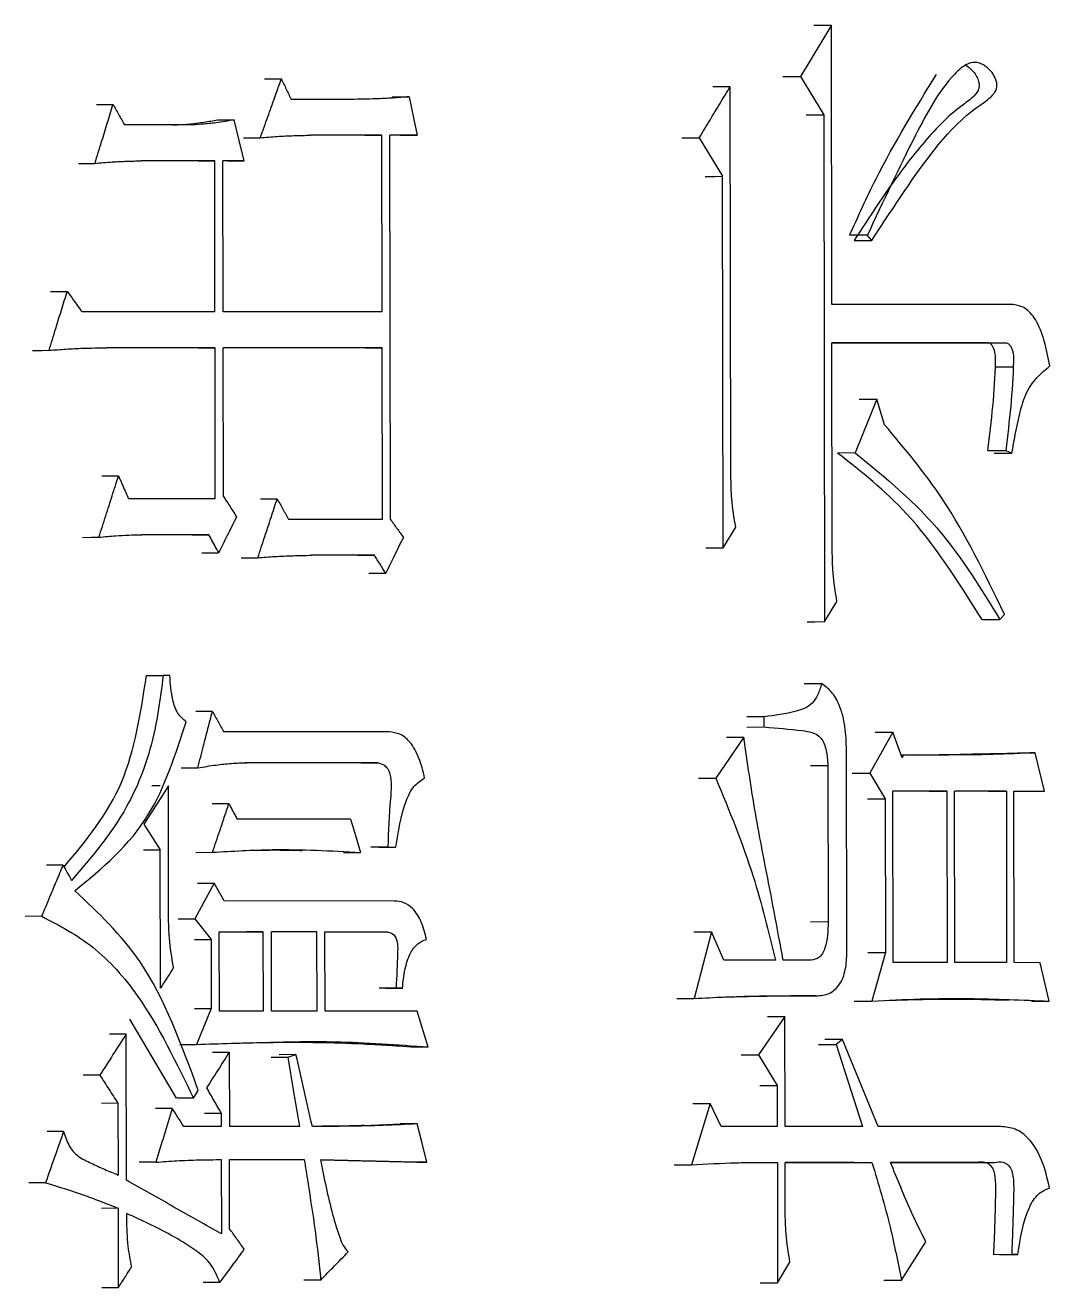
# Model space of a CAD drawing. Header units: millimetres. Extents: x 2104 to 4053, y 855 to 2233.
# Drawn here: x 2998.85 to 3003.17, y 1051.91 to 1057.24 of the extents above; entities that cross this region are included whole.
import ezdxf

# ---------------------------------------------------------------- set-up
doc = ezdxf.new("R2010")
doc.units = ezdxf.units.MM

msp = doc.modelspace()

# ---------------------------------------------------------------- linework, layer by layer
at = {"color": 7, "linetype": 'Continuous', "lineweight": 25}
for p, q in [((3002.2523, 1057.2432), (3002.1216, 1057.0269)), ((3002.2542, 1056.0641), (3002.2523, 1057.2432)), ((3002.1216, 1057.0269), (3002.2202, 1056.8646)), ((3001.8282, 1055.3395), (3001.8254, 1056.9837)), ((3000.224, 1056.93), (2999.9711, 1056.93)), ((3002.2202, 1056.8646), (3002.2238, 1054.7227)), ((2999.5378, 1056.8219), (2999.2677, 1056.822)), ((3000.3537, 1056.7785), (3000.0535, 1056.7786)), ((3000.2822, 1056.7783), (3000.3537, 1056.7785)), ((3000.355, 1056.0321), (3000.3537, 1056.7785)), ((3000.5031, 1056.7785), (3000.3877, 1056.7785)), ((3000.3905, 1055.1559), (3000.3877, 1056.7785)), ((3000.4314, 1056.7782), (3000.5031, 1056.7785)), ((3001.6202, 1056.7671), (3001.6935, 1056.7674)), ((3001.6935, 1056.7674), (3001.793, 1056.6051)), ((2999.6485, 1056.6705), (2999.3373, 1056.6705)), ((2999.5778, 1056.6702), (2999.6485, 1056.6705)), ((2999.6495, 1056.0323), (2999.6485, 1056.6705)), ((2999.7724, 1056.6705), (2999.6829, 1056.6705)), ((2999.684, 1056.0323), (2999.6829, 1056.6705)), ((2999.7016, 1056.6702), (2999.7724, 1056.6705)), ((3001.7957, 1055.0366), (3001.793, 1056.6051)), ((3002.404, 1056.3561), (3002.3294, 1056.3559)), ((3002.3489, 1056.3343), (3002.4235, 1056.3345)), ((3003.0199, 1056.0638), (3002.2542, 1056.0641)), ((2999.6495, 1056.0323), (2999.0882, 1056.0323)), ((3000.355, 1056.0321), (2999.684, 1056.0323)), ((3002.2545, 1055.9018), (3002.9815, 1055.9015)), ((3002.256, 1055.0256), (3002.2545, 1055.9018)), ((3002.9062, 1055.9013), (3002.2545, 1055.9015)), ((3002.907, 1055.9013), (3002.9823, 1055.9015)), ((2999.6498, 1055.8808), (2999.1928, 1055.8809)), ((2999.5792, 1055.8806), (2999.6498, 1055.8808)), ((2999.6509, 1055.2426), (2999.6498, 1055.8808)), ((3000.3552, 1055.8807), (2999.6843, 1055.8808)), ((2999.6853, 1055.2534), (2999.6843, 1055.8808)), ((3000.2837, 1055.8804), (3000.3552, 1055.8807)), ((3000.3564, 1055.1559), (3000.3552, 1055.8807)), ((3003.0189, 1055.7986), (3002.944, 1055.7983)), ((3002.4443, 1055.6638), (3002.3534, 1055.4366)), ((3002.477, 1055.5556), (3002.4443, 1055.6638)), ((3002.3533, 1055.4366), (3002.2791, 1055.4363)), ((3002.9888, 1055.4472), (3003.0145, 1055.4364)), ((2999.6509, 1055.2426), (2999.2842, 1055.2426)), ((3000.3564, 1055.1559), (2999.9604, 1055.156)), ((2999.6235, 1055.0912), (2999.34, 1055.0912)), ((2999.5529, 1055.0909), (2999.6235, 1055.0912)), ((3001.7957, 1055.0366), (3001.8484, 1055.1231)), ((3001.7222, 1055.0363), (3001.7957, 1055.0366)), ((3000.3227, 1055.0045), (3000.0565, 1055.0046)), ((3000.2512, 1055.0043), (3000.3227, 1055.0045)), ((3002.2238, 1054.7227), (3002.276, 1054.8093)), ((3002.8889, 1054.733), (3002.9642, 1054.7333)), ((3002.9642, 1054.7333), (3002.9834, 1054.7549)), ((2999.3603, 1054.496), (2999.431, 1054.4962)), ((2999.4587, 1054.4962), (2999.4311, 1054.4962)), ((3002.137, 1054.4629), (3002.2111, 1054.4632)), ((3001.9684, 1054.3226), (3001.8947, 1054.3223)), ((3001.9685, 1054.2793), (3001.9684, 1054.3226)), ((3000.3852, 1054.2581), (2999.687, 1054.2582)), ((3001.8829, 1054.2361), (3001.7643, 1054.0631)), ((3001.8093, 1054.2358), (3001.8829, 1054.2361)), ((3001.8947, 1054.2791), (3001.9685, 1054.2793)), ((3002.5118, 1054.2575), (3002.4144, 1054.0845)), ((3002.551, 1054.1493), (3002.5118, 1054.2575)), ((3002.3177, 1053.3489), (3002.3163, 1054.1819)), ((3000.2659, 1054.128), (2999.7779, 1054.1281)), ((3000.3378, 1054.1283), (2999.7836, 1054.1284)), ((3000.2662, 1054.128), (3000.3381, 1054.1283)), ((3002.5575, 1054.1601), (3002.5471, 1054.1601)), ((3002.5575, 1054.1601), (3002.551, 1054.1493)), ((3002.6053, 1054.1602), (3002.6056, 1054.1602)), ((3002.949, 1054.1668), (3003.0376, 1054.1705)), ((3003.1518, 1054.0085), (3003.1131, 1054.1707)), ((2999.5064, 1054.1065), (2999.5769, 1054.1068)), ((3002.2379, 1054.1169), (3002.239, 1053.4571)), ((3002.4144, 1054.0845), (3002.4797, 1053.9763)), ((2999.4526, 1054.0311), (2999.349, 1053.8688)), ((2999.4185, 1054.031), (2999.3822, 1054.0308)), ((2999.4535, 1053.4794), (2999.4526, 1054.0311)), ((3002.4797, 1053.9763), (3002.4808, 1053.3272)), ((3002.7394, 1054.0086), (3002.5122, 1054.0087)), ((3002.5134, 1053.2839), (3002.5122, 1054.0087)), ((3002.6646, 1054.0084), (3002.7394, 1054.0086)), ((3002.7394, 1054.0086), (3002.7406, 1053.2839)), ((3002.9912, 1054.0085), (3002.7717, 1054.0086)), ((3002.773, 1053.2839), (3002.7717, 1054.0086)), ((3002.916, 1054.0083), (3002.9912, 1054.0085)), ((3002.9912, 1054.0085), (3002.9924, 1053.2838)), ((3003.0234, 1054.0085), (3003.1518, 1054.0085)), ((3003.0246, 1053.2838), (3003.0234, 1054.0085)), ((3003.0764, 1054.0082), (3003.1518, 1054.0085)), ((2999.349, 1053.8688), (2999.4185, 1053.7607)), ((3000.2224, 1053.8903), (2999.7427, 1053.8904)), ((2999.4194, 1053.1765), (2999.4185, 1053.7607)), ((3000.3792, 1053.7713), (3000.3077, 1053.7711)), ((3000.3416, 1053.7711), (3000.4132, 1053.7713)), ((3000.3792, 1053.7713), (3000.4132, 1053.7713)), ((2999.569, 1053.7496), (2999.6396, 1053.7498)), ((3000.1921, 1053.7495), (3000.2635, 1053.7497)), ((2999.6467, 1053.62), (2999.5642, 1053.4686)), ((2999.6882, 1053.5443), (2999.6467, 1053.62)), ((3000.4068, 1053.5442), (2999.6882, 1053.5443)), ((2998.9181, 1053.4795), (2998.8483, 1053.4792)), ((2999.5642, 1053.4686), (2999.6333, 1053.382)), ((3002.1649, 1053.4569), (3002.239, 1053.4571)), ((2999.6333, 1053.382), (2999.6338, 1053.09)), ((2999.6678, 1053.4145), (2999.8535, 1053.4144)), ((2999.6683, 1053.0791), (2999.6678, 1053.4145)), ((2999.8535, 1053.4144), (2999.7827, 1053.4142)), ((2999.8541, 1053.0791), (2999.8535, 1053.4144)), ((3000.0797, 1053.4144), (2999.8879, 1053.4144)), ((2999.8884, 1053.0791), (2999.8879, 1053.4144)), ((3000.0797, 1053.4144), (3000.0086, 1053.4142)), ((3000.0803, 1053.0791), (3000.0797, 1053.4144)), ((3000.1139, 1053.4144), (3000.3662, 1053.4144)), ((3000.1145, 1053.0791), (3000.1139, 1053.4144)), ((3000.2949, 1053.4141), (3000.3664, 1053.4144)), ((3001.7455, 1053.414), (3001.6732, 1053.1328)), ((3001.7986, 1053.295), (3001.7455, 1053.414)), ((3002.4064, 1053.327), (3002.4808, 1053.3272)), ((3002.4808, 1053.3272), (3002.4225, 1053.1217)), ((3002.0161, 1053.2949), (3001.7986, 1053.295)), ((3002.1672, 1053.2949), (3002.0491, 1053.2949)), ((3002.7406, 1053.2839), (3002.5134, 1053.2839)), ((3002.9924, 1053.2838), (3002.773, 1053.2839)), ((3003.1338, 1053.2837), (3003.0246, 1053.2838)), ((3003.1726, 1053.1214), (3003.1338, 1053.2837)), ((3000.4142, 1053.1764), (3000.3426, 1053.1761)), ((3000.3697, 1053.1761), (3000.4414, 1053.1764)), ((3000.4414, 1053.1764), (3000.4142, 1053.1764)), ((3002.1129, 1053.1432), (3002.0811, 1053.1433)), ((3002.1872, 1053.1434), (3002.1129, 1053.1432)), ((3003.0972, 1053.1212), (3003.1726, 1053.1214)), ((2999.5632, 1053.0897), (2999.6338, 1053.09)), ((2999.6338, 1053.09), (2999.572, 1052.9385)), ((2999.8541, 1053.0791), (2999.6683, 1053.0791)), ((3000.0803, 1053.0791), (2999.8884, 1053.0791)), ((3000.5026, 1053.079), (3000.1145, 1053.0791)), ((3000.5503, 1052.9275), (3000.5026, 1053.079)), ((2999.4877, 1052.7111), (2999.29, 1053.0445)), ((3002.056, 1053.0569), (3001.9445, 1052.8947)), ((3002.0568, 1052.5918), (3002.056, 1053.0569)), ((2999.2752, 1052.3653), (2999.2742, 1052.9818)), ((3002.2987, 1052.9595), (3002.2726, 1052.9379)), ((3002.4495, 1052.5917), (3002.2987, 1052.9595)), ((2999.6393, 1052.9058), (2999.71, 1052.9061)), ((2999.71, 1052.9061), (2999.7105, 1052.5924)), ((3000.4782, 1052.9273), (3000.4063, 1052.9325)), ((3002.2726, 1052.9379), (3002.3843, 1052.5917)), ((2999.8864, 1052.8841), (2999.9574, 1052.8844)), ((2999.9916, 1052.8952), (2999.9206, 1052.8949)), ((3001.9445, 1052.8947), (3002.0237, 1052.7649)), ((2999.1633, 1052.8088), (2999.0932, 1052.8085)), ((2999.5586, 1052.7114), (2999.5792, 1052.7438)), ((3002.0237, 1052.7649), (3002.024, 1052.5918)), ((2999.2399, 1052.6898), (2999.1698, 1052.6895)), ((2999.2399, 1052.6898), (2999.2404, 1052.3869)), ((2999.5585, 1052.7114), (2999.488, 1052.7111)), ((3001.7401, 1052.6893), (3001.6611, 1052.4297)), ((3001.7866, 1052.5919), (3001.7401, 1052.6893)), ((2999.676, 1052.6464), (2999.676, 1052.5924)), ((2999.676, 1052.5924), (2999.5173, 1052.5924)), ((3000.0058, 1052.5923), (2999.7105, 1052.5924)), ((3000.2811, 1052.5958), (3000.4313, 1052.6028)), ((3000.5034, 1052.603), (3000.4317, 1052.6028)), ((3002.024, 1052.5918), (3001.7866, 1052.5919)), ((3002.3843, 1052.5917), (3002.0568, 1052.5918)), ((3002.9678, 1052.5915), (3002.4495, 1052.5917)), ((2999.0104, 1052.5708), (2998.9405, 1052.5706)), ((2999.3999, 1052.441), (2999.3296, 1052.4407)), ((2999.6763, 1052.4517), (2999.6768, 1052.138)), ((2999.7107, 1052.4517), (3000.0266, 1052.4517)), ((2999.7112, 1052.1597), (2999.7107, 1052.4517)), ((3000.0266, 1052.4517), (2999.9555, 1052.4514)), ((3002.0242, 1052.4404), (3002.0251, 1051.932)), ((3002.0571, 1052.4404), (3002.4237, 1052.4402)), ((3002.0574, 1052.2348), (3002.0571, 1052.4404)), ((3002.3491, 1052.44), (3002.0571, 1052.4401)), ((3002.3491, 1052.44), (3002.4237, 1052.4402)), ((3002.5018, 1052.4402), (3002.9423, 1052.44)), ((3002.867, 1052.4398), (3002.502, 1052.4399)), ((3002.867, 1052.4398), (3002.9423, 1052.44)), ((2998.934, 1052.3545), (2998.8639, 1052.3542)), ((2999.2407, 1052.2463), (2999.1706, 1052.246)), ((2999.2407, 1052.2463), (2999.2413, 1051.9109)), ((2999.2754, 1052.2246), (2999.2755, 1052.203)), ((3002.5482, 1051.9426), (3002.6519, 1052.1048)), ((3003.0138, 1052.0506), (3002.9386, 1052.0503)), ((3002.9643, 1052.0503), (3003.0395, 1052.0506)), ((3003.0395, 1052.0506), (3003.0138, 1052.0506)), ((3002.0251, 1051.932), (3002.0775, 1052.0185)), ((3000.0959, 1051.9433), (3000.0247, 1051.943)), ((3002.4737, 1051.9423), (3002.5482, 1051.9426)), ((2999.2413, 1051.9109), (2999.1711, 1051.9107)), ((2999.6703, 1051.9326), (2999.5997, 1051.9323)), ((3001.9513, 1051.9317), (3002.0251, 1051.932))]:
    msp.add_line(p, q, dxfattribs=at)
at = {"color": 7, "linetype": 'Continuous', "lineweight": 25, "flags": 128}
for points in [[(3002.1781, 1057.2429), (3002.2195, 1057.2431), (3002.2523, 1057.2432)], [(2999.8588, 1057.0163), (2999.8984, 1057.0165), (2999.9298, 1057.0166)], [(3002.0476, 1057.0266), (3002.0889, 1057.0267), (3002.1216, 1057.0269)], [(3001.8254, 1056.9837), (3001.7841, 1056.9835), (3001.7519, 1056.9834)], [(2999.1488, 1056.9083), (2999.1879, 1056.9084), (2999.2189, 1056.9085)], [(3000.3973, 1056.9405), (3000.4372, 1056.9407), (3000.4689, 1056.9408)], [(3000.4689, 1056.9408), (3000.479, 1056.8929), (3000.4891, 1056.845), (3000.5031, 1056.7785)], [(2999.6597, 1056.8433), (2999.6995, 1056.8434), (2999.7308, 1056.8435)], [(2999.7724, 1056.6705), (2999.7516, 1056.757), (2999.7308, 1056.8435)], [(3002.1461, 1056.8643), (3002.1874, 1056.8645), (3002.2202, 1056.8646)], [(2999.7697, 1056.7676), (2999.8096, 1056.7677), (2999.841, 1056.7678)], [(2999.0728, 1056.6595), (2999.1119, 1056.6596), (2999.1428, 1056.6597)], [(3001.7196, 1056.6048), (3001.7606, 1056.605), (3001.793, 1056.6051)], [(3002.4236, 1056.3345), (3002.4138, 1056.3453), (3002.404, 1056.3561)], [(2998.9554, 1056.1186), (2998.9944, 1056.1188), (2999.0253, 1056.1189)], [(2998.8792, 1055.8698), (2998.9181, 1055.87), (2998.949, 1055.8701)], [(3002.3699, 1055.6635), (3002.4115, 1055.6637), (3002.4443, 1055.6638)], [(3002.9136, 1055.447), (3002.944, 1055.4471), (3002.9664, 1055.4471), (3002.9888, 1055.4472)], [(3002.9393, 1055.4361), (3002.9698, 1055.4362), (3002.9921, 1055.4363), (3003.0145, 1055.4364)], [(2999.1723, 1055.3398), (2999.2114, 1055.3399), (2999.2424, 1055.34)], [(2999.8413, 1055.2423), (2999.8808, 1055.2424), (2999.9122, 1055.2426)], [(2999.0894, 1055.0802), (2999.1285, 1055.0803), (2999.1594, 1055.0804)], [(2999.5944, 1055.0152), (2999.6338, 1055.0153), (2999.665, 1055.0154)], [(2999.7594, 1054.9935), (2999.7989, 1054.9937), (2999.8303, 1054.9938)], [(3000.2989, 1054.9285), (3000.3388, 1054.9287), (3000.3704, 1054.9288)], [(3002.2238, 1054.7227), (3002.1822, 1054.7226), (3002.1497, 1054.7225)], [(2999.6386, 1054.3448), (2999.5989, 1054.3446), (2999.568, 1054.3445)], [(3002.4373, 1054.2573), (3002.4789, 1054.2574), (3002.5118, 1054.2575)], [(3003.0376, 1054.1705), (3003.0798, 1054.1706), (3003.1131, 1054.1707)], [(3002.1638, 1054.1166), (3002.2007, 1054.1168), (3002.2379, 1054.1169)], [(3002.34, 1054.0842), (3002.3815, 1054.0844), (3002.4144, 1054.0845)], [(3001.6909, 1054.0628), (3001.709, 1054.0629), (3001.7274, 1054.0629), (3001.7459, 1054.063), (3001.7643, 1054.0631)], [(3002.4053, 1053.976), (3002.4469, 1053.9762), (3002.4797, 1053.9763)], [(2999.7082, 1053.9553), (2999.6684, 1053.9552), (2999.6375, 1053.9551)], [(3000.2224, 1053.8903), (3000.2359, 1053.8442), (3000.2497, 1053.797), (3000.2635, 1053.7497)], [(2999.3481, 1053.7604), (2999.3874, 1053.7606), (2999.4185, 1053.7607)], [(2999.0085, 1053.6958), (2998.9692, 1053.6957), (2998.9386, 1053.6956)], [(2999.5761, 1053.6198), (2999.6155, 1053.6199), (2999.6467, 1053.62)], [(2999.4937, 1053.4683), (2999.533, 1053.4685), (2999.5642, 1053.4686)], [(2999.5627, 1053.3818), (2999.6021, 1053.3819), (2999.6333, 1053.382)], [(3001.6721, 1053.4138), (3001.7131, 1053.4139), (3001.7455, 1053.414)], [(3001.5999, 1053.1325), (3001.6408, 1053.1327), (3001.6732, 1053.1328)], [(3002.3479, 1053.1215), (3002.3897, 1053.1216), (3002.4225, 1053.1217)], [(3001.9822, 1053.0567), (3002.0234, 1053.0568), (3002.056, 1053.0569)], [(2999.2742, 1052.9818), (2999.2347, 1052.9817), (2999.204, 1052.9816)], [(3002.2987, 1052.9595), (3002.2571, 1052.9594), (3002.2246, 1052.9593)], [(2999.5014, 1052.9383), (2999.5408, 1052.9384), (2999.572, 1052.9385)], [(3000.5503, 1052.9275), (3000.5099, 1052.9274), (3000.4786, 1052.9273)], [(3002.1985, 1052.9376), (3002.2399, 1052.9378), (3002.2726, 1052.9379)], [(2999.9574, 1052.8844), (2999.9816, 1052.7383), (3000.0058, 1052.5923)], [(3001.8708, 1052.8945), (3001.9119, 1052.8946), (3001.9445, 1052.8947)], [(3001.9499, 1052.7646), (3001.9911, 1052.7648), (3002.0237, 1052.7649)], [(3001.6668, 1052.689), (3001.7077, 1052.6891), (3001.7401, 1052.6893)], [(2999.4688, 1052.6681), (2999.4291, 1052.668), (2999.398, 1052.6679)], [(2999.676, 1052.6464), (2999.6362, 1052.6463), (2999.6049, 1052.6462)], [(3000.5444, 1052.4408), (3000.5239, 1052.5219), (3000.5034, 1052.603)], [(3000.5444, 1052.4408), (3000.504, 1052.4406), (3000.4726, 1052.4405)], [(3001.5878, 1052.4294), (3001.6287, 1052.4296), (3001.6611, 1052.4297)]]:
    msp.add_lwpolyline(points, dxfattribs=at)
at = {"color": 7, "linetype": 'Continuous', "lineweight": 25}
for points, knots in [([(3002.8152, 1057.0777), (3002.8279, 1057.0691), (3002.8468, 1057.0563), (3002.8655, 1057.029), (3002.8738, 1057.0098), (3002.8768, 1056.9928), (3002.8758, 1056.9792), (3002.8707, 1056.9647), (3002.852, 1056.9375), (3002.7682, 1056.8832), (3002.6418, 1056.7539), (3002.4899, 1056.5529), (3002.396, 1056.4073), (3002.3489, 1056.3343)], [0, 0, 0, 0, 0.053519, 0.078913, 0.099418, 0.111233, 0.123161, 0.13324, 0.15266, 0.222251, 0.482285, 0.740165, 1, 1, 1, 1]), ([(3002.4236, 1056.3345), (3002.4686, 1056.4036), (3002.6044, 1056.6114), (3002.7617, 1056.8281), (3002.9024, 1056.9206), (3002.9281, 1056.9412), (3002.9431, 1056.9602), (3002.9498, 1056.9736), (3002.952, 1056.9878), (3002.9509, 1057.0023), (3002.9447, 1057.0223), (3002.9275, 1057.0501), (3002.898, 1057.0772), (3002.8598, 1057.0901), (3002.8152, 1057.0769), (3002.7191, 1056.9916), (3002.5824, 1056.7362), (3002.4709, 1056.4986), (3002.4041, 1056.3565), (3002.404, 1056.3561)], [0, 0, 0, 0, 0.129751, 0.390616, 0.417721, 0.44078, 0.449022, 0.457342, 0.462693, 0.468031, 0.47654, 0.491679, 0.518135, 0.5454, 0.568563, 0.608437, 0.767667, 0.999422, 1, 1, 1, 1]), ([(2999.841, 1056.7678), (2999.8516, 1056.7975), (2999.8717, 1056.8538), (2999.9013, 1056.9367), (2999.9203, 1056.99), (2999.9298, 1057.0166)], [0, 0, 0, 0, 0.357822, 0.678911, 1, 1, 1, 1]), ([(2999.9298, 1057.0166), (2999.9332, 1057.0094), (2999.9401, 1056.9949), (2999.9504, 1056.9733), (2999.9608, 1056.9517), (2999.9676, 1056.9373), (2999.9711, 1056.93)], [0, 0, 0, 0, 0.25, 0.5, 0.75, 1, 1, 1, 1]), ([(3002.3294, 1056.3559), (3002.3657, 1056.4363), (3002.475, 1056.6782), (3002.6073, 1056.8919), (3002.6957, 1057.0346)], [0, 0, 0, 0, 0.332449, 1, 1, 1, 1]), ([(3001.6935, 1056.7674), (3001.7086, 1056.7921), (3001.7382, 1056.8405), (3001.7821, 1056.9126), (3001.811, 1056.96), (3001.8254, 1056.9837)], [0, 0, 0, 0, 0.342688, 0.671344, 1, 1, 1, 1]), ([(2999.1428, 1056.6597), (2999.1522, 1056.6903), (2999.1695, 1056.7471), (2999.1949, 1056.83), (2999.2109, 1056.8823), (2999.2189, 1056.9085)], [0, 0, 0, 0, 0.3688531, 0.6844265, 1, 1, 1, 1]), ([(2999.2189, 1056.9085), (2999.223, 1056.9013), (2999.2311, 1056.8869), (2999.2433, 1056.8652), (2999.2555, 1056.8436), (2999.2636, 1056.8292), (2999.2677, 1056.822)], [0, 0, 0, 0, 0.25, 0.5, 0.75, 1, 1, 1, 1]), ([(3000.4689, 1056.9408), (3000.4458, 1056.939), (3000.3995, 1056.9354), (3000.3179, 1056.9312), (3000.2593, 1056.9305), (3000.224, 1056.93)], [0, 0, 0, 0, 0.2843091, 0.5686289, 1, 1, 1, 1]), ([(2999.4711, 1056.8219), (2999.4961, 1056.8231), (2999.5403, 1056.8251), (2999.6031, 1056.8336), (2999.6408, 1056.8401), (2999.6597, 1056.8433)], [0, 0, 0, 0, 0.396818, 0.698286, 1, 1, 1, 1]), ([(2999.7308, 1056.8435), (2999.7049, 1056.8391), (2999.6599, 1056.8314), (2999.5955, 1056.8243), (2999.557, 1056.8227), (2999.5378, 1056.8219)], [0, 0, 0, 0, 0.405142, 0.70235, 1, 1, 1, 1]), ([(2999.841, 1056.7678), (2999.8647, 1056.7699), (2999.912, 1056.7741), (2999.9829, 1056.7772), (3000.03, 1056.7781), (3000.0535, 1056.7786)], [0, 0, 0, 0, 0.33488, 0.667383, 1, 1, 1, 1]), ([(2999.1428, 1056.6597), (2999.1671, 1056.662), (2999.2116, 1056.6661), (2999.2764, 1056.669), (2999.317, 1056.67), (2999.3373, 1056.6705)], [0, 0, 0, 0, 0.373871, 0.686891, 1, 1, 1, 1]), ([(2998.949, 1055.8701), (2998.9584, 1055.9007), (2998.9758, 1055.9574), (2999.0012, 1056.0404), (2999.0173, 1056.0927), (2999.0253, 1056.1189)], [0, 0, 0, 0, 0.368853, 0.684427, 1, 1, 1, 1]), ([(2999.0253, 1056.1189), (2999.0338, 1056.1072), (2999.0485, 1056.0869), (2999.0695, 1056.0581), (2999.082, 1056.0409), (2999.0882, 1056.0323)], [0, 0, 0, 0, 0.404836, 0.702418, 1, 1, 1, 1]), ([(3003.1745, 1055.8041), (3003.1604, 1055.8755), (3003.141, 1055.9736), (3003.0725, 1056.0534), (3003.0372, 1056.0604), (3003.0199, 1056.0638)], [0, 0, 0, 0, 0.574617, 0.790317, 1, 1, 1, 1]), ([(3002.9134, 1055.447), (3002.9283, 1055.5714), (3002.9443, 1055.7062), (3002.9461, 1055.8547), (3002.9388, 1055.8794), (3002.9292, 1055.8937), (3002.9211, 1055.9003), (3002.9132, 1055.9028), (3002.9086, 1055.9016), (3002.9063, 1055.901)], [0, 0, 0, 0, 0.769318, 0.833437, 0.895211, 0.926583, 0.957133, 0.978253, 1, 1, 1, 1]), ([(3002.9816, 1055.9013), (3002.9839, 1055.9019), (3002.9885, 1055.903), (3002.9965, 1055.9006), (3003.0045, 1055.894), (3003.0142, 1055.8796), (3003.0215, 1055.855), (3003.0197, 1055.7065), (3003.0036, 1055.5717), (3002.9888, 1055.4472)], [0, 0, 0, 0, 0.021772, 0.042916, 0.073493, 0.104882, 0.166661, 0.230772, 1, 1, 1, 1]), ([(2998.949, 1055.8701), (2998.9729, 1055.872), (2999.0208, 1055.8758), (2999.1021, 1055.8797), (2999.1594, 1055.8804), (2999.1928, 1055.8809)], [0, 0, 0, 0, 0.294321, 0.588654, 1, 1, 1, 1]), ([(3003.0145, 1055.4364), (3003.0239, 1055.4879), (3003.0394, 1055.5724), (3003.0689, 1055.6869), (3003.1183, 1055.7566), (3003.1559, 1055.7884), (3003.1745, 1055.8041)], [0, 0, 0, 0, 0.3492702, 0.5727501, 0.7884516, 1, 1, 1, 1]), ([(3002.9834, 1054.7549), (3002.9014, 1054.9244), (3002.7561, 1055.225), (3002.5617, 1055.4552), (3002.477, 1055.5555)], [0, 0, 0, 0, 0.564156, 1, 1, 1, 1]), ([(3002.8889, 1054.733), (3002.788, 1054.8929), (3002.6095, 1055.1759), (3002.3791, 1055.3574), (3002.2788, 1055.4363)], [0, 0, 0, 0, 0.564819, 1, 1, 1, 1]), ([(3002.3533, 1055.4366), (3002.4804, 1055.3329), (3002.7096, 1055.1459), (3002.8857, 1054.8604), (3002.9642, 1054.7333)], [0, 0, 0, 0, 0.554743, 1, 1, 1, 1]), ([(2999.1594, 1055.0804), (2999.1691, 1055.1108), (2999.1878, 1055.1692), (2999.2155, 1055.2558), (2999.2334, 1055.3119), (2999.2424, 1055.34)], [0, 0, 0, 0, 0.350919, 0.675459, 1, 1, 1, 1]), ([(2999.2424, 1055.34), (2999.2485, 1055.3257), (2999.2586, 1055.3024), (2999.2725, 1055.2699), (2999.2803, 1055.2517), (2999.2842, 1055.2426)], [0, 0, 0, 0, 0.4397276, 0.7198639, 1, 1, 1, 1]), ([(3001.8484, 1055.1231), (3001.8417, 1055.1629), (3001.8299, 1055.234), (3001.8287, 1055.3072), (3001.8282, 1055.3395)], [0, 0, 0, 0, 0.558835, 1, 1, 1, 1]), ([(2999.6853, 1055.2534), (2999.6932, 1055.2411), (2999.7064, 1055.2204), (2999.7248, 1055.1916), (2999.7353, 1055.1751), (2999.7406, 1055.1669)], [0, 0, 0, 0, 0.428365, 0.714182, 1, 1, 1, 1]), ([(2999.8303, 1054.9938), (2999.8402, 1055.0239), (2999.8588, 1055.0804), (2999.8862, 1055.1634), (2999.9035, 1055.2162), (2999.9122, 1055.2426)], [0, 0, 0, 0, 0.363442, 0.681721, 1, 1, 1, 1]), ([(2999.9122, 1055.2426), (2999.9162, 1055.2353), (2999.9243, 1055.2209), (2999.9363, 1055.1993), (2999.9483, 1055.1776), (2999.9564, 1055.1632), (2999.9604, 1055.156)], [0, 0, 0, 0, 0.2500001, 0.5000001, 0.7500002, 1, 1, 1, 1]), ([(2999.7406, 1055.1669), (2999.7338, 1055.1533), (2999.7203, 1055.1261), (2999.6951, 1055.0756), (2999.6767, 1055.0387), (2999.665, 1055.0154)], [0, 0, 0, 0, 0.2690544, 0.5381087, 1, 1, 1, 1]), ([(3000.3905, 1055.1559), (3000.3995, 1055.1433), (3000.4132, 1055.1244), (3000.4313, 1055.0991), (3000.4404, 1055.0865), (3000.4449, 1055.0802)], [0, 0, 0, 0, 0.5, 0.75, 1, 1, 1, 1]), ([(2999.1594, 1055.0804), (2999.1832, 1055.0829), (2999.2252, 1055.0872), (2999.2854, 1055.0899), (2999.3218, 1055.0908), (2999.34, 1055.0912)], [0, 0, 0, 0, 0.395544, 0.697723, 1, 1, 1, 1]), ([(2999.665, 1055.0154), (2999.6616, 1055.0217), (2999.6529, 1055.0375), (2999.6391, 1055.0628), (2999.6287, 1055.0817), (2999.6235, 1055.0912)], [0, 0, 0, 0, 0.25, 0.625, 1, 1, 1, 1]), ([(3000.4449, 1055.0802), (3000.4383, 1055.0666), (3000.4249, 1055.0395), (3000.4001, 1054.989), (3000.3819, 1054.9521), (3000.3704, 1054.9288)], [0, 0, 0, 0, 0.269054, 0.538109, 1, 1, 1, 1]), ([(2999.8303, 1054.9938), (2999.854, 1054.9957), (2999.9036, 1054.9999), (2999.9791, 1055.0031), (3000.0307, 1055.0041), (3000.0565, 1055.0046)], [0, 0, 0, 0, 0.314835, 0.657358, 1, 1, 1, 1]), ([(3000.3704, 1054.9288), (3000.3625, 1054.9414), (3000.3505, 1054.9603), (3000.3346, 1054.9856), (3000.3267, 1054.9982), (3000.3227, 1055.0045)], [0, 0, 0, 0, 0.5, 0.75, 1, 1, 1, 1]), ([(3002.276, 1054.8093), (3002.2694, 1054.849), (3002.2577, 1054.9202), (3002.2565, 1054.9933), (3002.256, 1055.0256)], [0, 0, 0, 0, 0.558835, 1, 1, 1, 1]), ([(2999.0124, 1053.6886), (2999.1049, 1053.799), (2999.2851, 1054.014), (2999.3357, 1054.3382), (2999.3603, 1054.496)], [0, 0, 0, 0, 0.513434, 1, 1, 1, 1]), ([(2999.431, 1054.4962), (2999.4178, 1054.3965), (2999.3917, 1054.1989), (2999.2653, 1053.8876), (2999.127, 1053.7276), (2999.0435, 1053.6309)], [0, 0, 0, 0, 0.287572, 0.569656, 1, 1, 1, 1]), ([(2999.5282, 1054.3015), (2999.5154, 1054.312), (2999.4891, 1054.3334), (2999.4658, 1054.4065), (2999.4614, 1054.462), (2999.4587, 1054.4962)], [0, 0, 0, 0, 0.267691, 0.548587, 1, 1, 1, 1]), ([(3002.2111, 1054.4632), (3002.2065, 1054.4469), (3002.1974, 1054.4147), (3002.163, 1054.364), (3002.0817, 1054.3366), (3002.0133, 1054.3282), (3001.9684, 1054.3226)], [0, 0, 0, 0, 0.127818, 0.252018, 0.508407, 1, 1, 1, 1]), ([(3002.3163, 1054.1819), (3002.3152, 1054.2149), (3002.3131, 1054.2806), (3002.2913, 1054.3669), (3002.255, 1054.4301), (3002.2256, 1054.4522), (3002.2111, 1054.4632)], [0, 0, 0, 0, 0.288794, 0.57293, 0.789592, 1, 1, 1, 1]), ([(2999.5769, 1054.1068), (2999.585, 1054.1381), (2999.5994, 1054.1933), (2999.6199, 1054.2727), (2999.6324, 1054.3207), (2999.6386, 1054.3448)], [0, 0, 0, 0, 0.394054, 0.697027, 1, 1, 1, 1]), ([(2999.6386, 1054.3448), (2999.6426, 1054.3376), (2999.6507, 1054.3231), (2999.6628, 1054.3015), (2999.6749, 1054.2799), (2999.683, 1054.2654), (2999.687, 1054.2582)], [0, 0, 0, 0, 0.25, 0.5, 0.75, 1, 1, 1, 1]), ([(2999.0575, 1053.5876), (2999.173, 1053.6825), (2999.3826, 1053.8547), (2999.4831, 1054.1631), (2999.5282, 1054.3015)], [0, 0, 0, 0, 0.551031, 1, 1, 1, 1]), ([(3000.5349, 1054.0634), (3000.5278, 1054.0922), (3000.514, 1054.149), (3000.4777, 1054.2154), (3000.4316, 1054.2531), (3000.4006, 1054.2565), (3000.3852, 1054.2581)], [0, 0, 0, 0, 0.291495, 0.574413, 0.789056, 1, 1, 1, 1]), ([(3002.0491, 1053.2949), (3002.0426, 1053.329), (3002.0233, 1053.4313), (3001.9847, 1053.6388), (3001.9282, 1053.9156), (3001.898, 1054.1292), (3001.8829, 1054.2361)], [0, 0, 0, 0, 0.1091924, 0.3275772, 0.6635557, 1, 1, 1, 1]), ([(3001.9685, 1054.2793), (3002.0222, 1054.275), (3002.0899, 1054.2696), (3002.1699, 1054.258), (3002.212, 1054.2387), (3002.2328, 1054.1791), (3002.2362, 1054.1379), (3002.2379, 1054.1169)], [0, 0, 0, 0, 0.489876, 0.617073, 0.74375, 0.869802, 1, 1, 1, 1]), ([(2999.5769, 1054.1068), (2999.6028, 1054.111), (2999.6501, 1054.1185), (2999.719, 1054.1263), (2999.7621, 1054.1277), (2999.7836, 1054.1284)], [0, 0, 0, 0, 0.376522, 0.687982, 1, 1, 1, 1]), ([(3000.3378, 1054.1284), (3000.3472, 1054.1259), (3000.3622, 1054.1218), (3000.3798, 1054.1034), (3000.3982, 1054.0572), (3000.3858, 1053.9398), (3000.3818, 1053.8383), (3000.3792, 1053.7713)], [0, 0, 0, 0, 0.1013436, 0.162893, 0.2266619, 0.4895179, 1, 1, 1, 1]), ([(3003.1131, 1054.1707), (3003.0535, 1054.1678), (3002.9316, 1054.1618), (3002.7464, 1054.1607), (3002.6205, 1054.1603), (3002.5575, 1054.1601)], [0, 0, 0, 0, 0.323372, 0.661672, 1, 1, 1, 1]), ([(3002.95, 1054.1653), (3002.9385, 1054.1653), (3002.8891, 1054.1652), (3002.7494, 1054.1609), (3002.6622, 1054.1605), (3002.6352, 1054.1604)], [0, 0, 0, 0, 0.173225, 0.744757, 1, 1, 1, 1]), ([(3000.4132, 1053.7713), (3000.4237, 1053.8379), (3000.4383, 1053.93), (3000.4859, 1054.0322), (3000.5188, 1054.0531), (3000.5349, 1054.0634)], [0, 0, 0, 0, 0.571986, 0.790496, 1, 1, 1, 1]), ([(3001.7643, 1054.0631), (3001.8205, 1053.9272), (3001.9215, 1053.6831), (3001.9871, 1053.4142), (3002.0161, 1053.2949)], [0, 0, 0, 0, 0.556567, 1, 1, 1, 1]), ([(2999.6396, 1053.7498), (2999.6497, 1053.7799), (2999.6661, 1053.8292), (2999.689, 1053.8977), (2999.7018, 1053.9361), (2999.7082, 1053.9553)], [0, 0, 0, 0, 0.4392507, 0.7196254, 1, 1, 1, 1]), ([(2999.7082, 1053.9553), (2999.7111, 1053.9499), (2999.7168, 1053.9391), (2999.7255, 1053.9229), (2999.7341, 1053.9067), (2999.7398, 1053.8958), (2999.7427, 1053.8904)], [0, 0, 0, 0, 0.25, 0.5, 0.75, 1, 1, 1, 1]), ([(2999.6396, 1053.7498), (2999.7235, 1053.7549), (2999.8698, 1053.7637), (3000.0778, 1053.7594), (3000.2016, 1053.753), (3000.2635, 1053.7497)], [0, 0, 0, 0, 0.4017473, 0.7007736, 1, 1, 1, 1]), ([(2999.8257, 1053.7582), (2999.838, 1053.7586), (2999.874, 1053.7598), (2999.9262, 1053.7597), (2999.9849, 1053.7589), (3000.0064, 1053.7582), (3000.0175, 1053.7578)], [0, 0, 0, 0, 0.169183, 0.49379, 0.737991, 1, 1, 1, 1]), ([(2998.9181, 1053.4795), (2998.9301, 1053.5082), (2998.9512, 1053.5586), (2998.9813, 1053.6307), (2998.9994, 1053.6741), (2999.0085, 1053.6958)], [0, 0, 0, 0, 0.398378, 0.699189, 1, 1, 1, 1]), ([(2999.0085, 1053.6958), (2999.0143, 1053.685), (2999.026, 1053.6634), (2999.0376, 1053.6417), (2999.0435, 1053.6309)], [0, 0, 0, 0, 0.500058, 1, 1, 1, 1]), ([(2999.5792, 1052.7438), (2999.5081, 1052.9388), (2999.3829, 1053.2821), (2999.1557, 1053.4954), (2999.0575, 1053.5876)], [0, 0, 0, 0, 0.56781, 1, 1, 1, 1]), ([(3000.5428, 1053.3819), (3000.5365, 1053.4072), (3000.5241, 1053.457), (3000.4892, 1053.5121), (3000.4476, 1053.5408), (3000.4203, 1053.543), (3000.4068, 1053.5442)], [0, 0, 0, 0, 0.291879, 0.573778, 0.788361, 1, 1, 1, 1]), ([(2998.9181, 1053.4795), (2998.9919, 1053.441), (2999.1413, 1053.3633), (2999.369, 1053.1061), (2999.4862, 1052.862), (2999.5585, 1052.7114)], [0, 0, 0, 0, 0.27225, 0.551024, 1, 1, 1, 1]), ([(2999.4747, 1053.2631), (2999.4675, 1053.3041), (2999.4552, 1053.3753), (2999.454, 1053.4485), (2999.4535, 1053.4794)], [0, 0, 0, 0, 0.576908, 1, 1, 1, 1]), ([(3002.239, 1053.4571), (3002.238, 1053.4181), (3002.2367, 1053.3691), (3002.2152, 1053.3216), (3002.1961, 1053.2991), (3002.1785, 1053.2965), (3002.1672, 1053.2949)], [0, 0, 0, 0, 0.51629, 0.64743, 0.774862, 1, 1, 1, 1]), ([(3000.3662, 1053.4144), (3000.3736, 1053.4139), (3000.3887, 1053.4129), (3000.4119, 1053.3985), (3000.4217, 1053.3621), (3000.4198, 1053.2878), (3000.4167, 1053.2257), (3000.4142, 1053.1764)], [0, 0, 0, 0, 0.111246, 0.226324, 0.352573, 0.486484, 1, 1, 1, 1]), ([(3000.4414, 1053.1764), (3000.444, 1053.2025), (3000.4493, 1053.2543), (3000.4701, 1053.3211), (3000.5037, 1053.3671), (3000.5299, 1053.377), (3000.5428, 1053.3819)], [0, 0, 0, 0, 0.2904, 0.575151, 0.790821, 1, 1, 1, 1]), ([(3002.1872, 1053.1434), (3002.2068, 1053.1449), (3002.2465, 1053.1478), (3002.2972, 1053.1959), (3002.3175, 1053.2734), (3002.3176, 1053.3236), (3002.3177, 1053.3489)], [0, 0, 0, 0, 0.26803, 0.540931, 0.767912, 1, 1, 1, 1]), ([(2999.4747, 1053.2631), (2999.4668, 1053.2507), (2999.4536, 1053.2301), (2999.4352, 1053.2013), (2999.4247, 1053.1848), (2999.4194, 1053.1765)], [0, 0, 0, 0, 0.42836, 0.714179, 1, 1, 1, 1]), ([(3001.6732, 1053.1328), (3001.7591, 1053.137), (3001.8881, 1053.1434), (3002.0592, 1053.1441), (3002.1445, 1053.1437), (3002.1872, 1053.1434)], [0, 0, 0, 0, 0.499854, 0.749917, 1, 1, 1, 1]), ([(3001.7884, 1053.1386), (3001.7926, 1053.1386), (3001.8135, 1053.1391), (3001.9267, 1053.1426), (3002.0041, 1053.1431), (3002.0626, 1053.1433), (3002.0743, 1053.1433), (3002.0816, 1053.1433)], [0, 0, 0, 0, 0.096083, 0.480274, 0.706353, 0.818987, 1, 1, 1, 1]), ([(3002.4225, 1053.1217), (3002.4909, 1053.1251), (3002.6278, 1053.1319), (3002.8211, 1053.1333), (3003.0027, 1053.1283), (3003.116, 1053.1237), (3003.1726, 1053.1214)], [0, 0, 0, 0, 0.271868, 0.543763, 0.771867, 1, 1, 1, 1]), ([(3002.4961, 1053.1249), (3002.4961, 1053.1249), (3002.4959, 1053.1249), (3002.5705, 1053.1272), (3002.7724, 1053.1323), (3002.9239, 1053.1279), (3003.0007, 1053.1256)], [0, 0, 0, 0, 0.00063, 0.011794, 0.499646, 1, 1, 1, 1]), ([(2999.2742, 1052.9818), (2999.2557, 1052.953), (2999.2188, 1052.8953), (2999.1818, 1052.8376), (2999.1633, 1052.8088)], [0, 0, 0, 0, 0.5, 1, 1, 1, 1]), ([(2999.572, 1052.9385), (2999.6698, 1052.9416), (2999.8654, 1052.9477), (3000.1921, 1052.9543), (3000.4194, 1052.9373), (3000.5503, 1052.9275)], [0, 0, 0, 0, 0.297664, 0.595342, 1, 1, 1, 1]), ([(2999.71, 1052.9061), (2999.6939, 1052.8808), (2999.6619, 1052.8303), (2999.6298, 1052.7799), (2999.6137, 1052.7546)], [0, 0, 0, 0, 0.5, 1, 1, 1, 1]), ([(2999.7656, 1052.9446), (2999.7658, 1052.9446), (2999.7678, 1052.9446), (2999.8673, 1052.9472), (3000.0453, 1052.9492), (3000.2447, 1052.9426), (3000.3567, 1052.9365), (3000.4057, 1052.9335), (3000.4231, 1052.9324), (3000.4286, 1052.9321), (3000.4306, 1052.932), (3000.4307, 1052.932), (3000.4307, 1052.932)], [0, 0, 0, 0, 0.007993, 0.066641, 0.48941, 0.762238, 0.905568, 0.96798, 0.984425, 0.991911, 0.997823, 1, 1, 1, 1]), ([(2999.9574, 1052.8844), (2999.9631, 1052.8862), (2999.9745, 1052.8898), (2999.9859, 1052.8934), (2999.9916, 1052.8952)], [0, 0, 0, 0, 0.5, 1, 1, 1, 1]), ([(3000.0606, 1052.5923), (3000.0491, 1052.6428), (3000.0261, 1052.7437), (3000.0031, 1052.8447), (2999.9916, 1052.8952)], [0, 0, 0, 0, 0.5, 1, 1, 1, 1]), ([(2999.1633, 1052.8088), (2999.176, 1052.7889), (2999.2016, 1052.7493), (2999.2272, 1052.7096), (2999.2399, 1052.6898)], [0, 0, 0, 0, 0.499999, 1, 1, 1, 1]), ([(2999.6137, 1052.7546), (2999.6241, 1052.7366), (2999.6448, 1052.7005), (2999.6656, 1052.6645), (2999.676, 1052.6464)], [0, 0, 0, 0, 0.499999, 1, 1, 1, 1]), ([(2999.4688, 1052.6681), (2999.4573, 1052.6303), (2999.4344, 1052.5545), (2999.4114, 1052.4788), (2999.3999, 1052.441)], [0, 0, 0, 0, 0.499999, 1, 1, 1, 1]), ([(2999.5173, 1052.5924), (2999.5092, 1052.605), (2999.493, 1052.6302), (2999.4769, 1052.6555), (2999.4688, 1052.6681)], [0, 0, 0, 0, 0.5, 1, 1, 1, 1]), ([(3000.5034, 1052.603), (3000.4562, 1052.6006), (3000.359, 1052.5957), (3000.2114, 1052.5921), (3000.1109, 1052.5922), (3000.0606, 1052.5923)], [0, 0, 0, 0, 0.3213297, 0.6606185, 1, 1, 1, 1]), ([(3000.2794, 1052.5958), (3000.2708, 1052.5955), (3000.2392, 1052.5944), (3000.1597, 1052.5928), (3000.1073, 1052.5925), (3000.0871, 1052.5924)], [0, 0, 0, 0, 0.186802, 0.68644, 1, 1, 1, 1]), ([(3003.1739, 1052.3318), (3003.1643, 1052.3723), (3003.1455, 1052.4519), (3003.0928, 1052.5403), (3003.0296, 1052.5859), (3002.9883, 1052.5896), (3002.9678, 1052.5915)], [0, 0, 0, 0, 0.291847, 0.573788, 0.788346, 1, 1, 1, 1]), ([(2999.0104, 1052.5708), (2998.9977, 1052.5348), (2998.9722, 1052.4626), (2998.9467, 1052.3905), (2998.934, 1052.3545)], [0, 0, 0, 0, 0.4999988, 1, 1, 1, 1]), ([(2999.0104, 1052.5708), (2999.0172, 1052.5495), (2999.0305, 1052.5076), (2999.0731, 1052.4605), (2999.1265, 1052.4371), (2999.1832, 1052.4103), (2999.2214, 1052.3947), (2999.2404, 1052.3869)], [0, 0, 0, 0, 0.178456, 0.349692, 0.567005, 0.783635, 1, 1, 1, 1]), ([(2999.3999, 1052.441), (2999.4292, 1052.4431), (2999.4899, 1052.4475), (2999.582, 1052.4516), (2999.6449, 1052.4517), (2999.6763, 1052.4517)], [0, 0, 0, 0, 0.317097, 0.658451, 1, 1, 1, 1]), ([(3000.0266, 1052.4517), (3000.0315, 1052.42), (3000.047, 1052.3198), (3000.0741, 1052.1514), (3000.0886, 1052.0127), (3000.0959, 1051.9433)], [0, 0, 0, 0, 0.188106, 0.593738, 1, 1, 1, 1]), ([(3000.095, 1052.4517), (3000.0994, 1052.4516), (3000.1059, 1052.4514), (3000.1146, 1052.4512), (3000.1212, 1052.451), (3000.1277, 1052.4509), (3000.1342, 1052.4507), (3000.1408, 1052.4506), (3000.1473, 1052.4504), (3000.1538, 1052.4502), (3000.1603, 1052.4501), (3000.169, 1052.4499), (3000.1777, 1052.4497), (3000.1864, 1052.4495), (3000.1929, 1052.4493), (3000.1995, 1052.4491), (3000.206, 1052.449), (3000.2125, 1052.4488), (3000.219, 1052.4487), (3000.2255, 1052.4485), (3000.2321, 1052.4483), (3000.2386, 1052.4482), (3000.2451, 1052.448), (3000.2516, 1052.4479), (3000.2603, 1052.4477), (3000.269, 1052.4474), (3000.2776, 1052.4472), (3000.2842, 1052.4471), (3000.2907, 1052.4469), (3000.2972, 1052.4468), (3000.3037, 1052.4466), (3000.3102, 1052.4464), (3000.3167, 1052.4463), (3000.3232, 1052.4461), (3000.3297, 1052.446), (3000.3362, 1052.4458), (3000.3449, 1052.4456), (3000.3535, 1052.4454), (3000.3622, 1052.4452), (3000.3687, 1052.445), (3000.3752, 1052.4449), (3000.3817, 1052.4447), (3000.3882, 1052.4445), (3000.3947, 1052.4444), (3000.4012, 1052.4442), (3000.4077, 1052.4441), (3000.4142, 1052.4439), (3000.4207, 1052.4438), (3000.4272, 1052.4436), (3000.4358, 1052.4434), (3000.4445, 1052.4432), (3000.4531, 1052.443), (3000.4596, 1052.4428), (3000.4661, 1052.4427), (3000.4726, 1052.4425), (3000.4791, 1052.4423), (3000.4856, 1052.4422), (3000.492, 1052.442), (3000.4985, 1052.4419), (3000.505, 1052.4417), (3000.5115, 1052.4416), (3000.518, 1052.4414), (3000.5245, 1052.4412), (3000.5299, 1052.4411), (3000.5343, 1052.441), (3000.5388, 1052.4409), (3000.5422, 1052.4408), (3000.5444, 1052.4408)], [0, 0, 0, 0, 0.02895, 0.043426, 0.057903, 0.072379, 0.086855, 0.101332, 0.115808, 0.130284, 0.144761, 0.159237, 0.188189, 0.202666, 0.217142, 0.231618, 0.246095, 0.260571, 0.275047, 0.289524, 0.304, 0.318476, 0.332952, 0.347429, 0.361905, 0.390858, 0.405334, 0.41981, 0.434287, 0.448763, 0.463239, 0.477715, 0.492192, 0.506668, 0.521144, 0.535621, 0.550097, 0.57905, 0.593526, 0.608002, 0.622478, 0.636955, 0.651431, 0.665907, 0.680384, 0.69486, 0.709336, 0.723813, 0.738289, 0.752765, 0.781718, 0.796194, 0.81067, 0.825147, 0.839623, 0.854099, 0.868576, 0.883052, 0.897528, 0.912004, 0.926481, 0.940957, 0.955433, 0.96991, 0.977432, 0.984955, 1, 1, 1, 1]), ([(3000.095, 1052.4517), (3000.1104, 1052.3737), (3000.1325, 1052.2616), (3000.1687, 1052.1431), (3000.1895, 1052.0874), (3000.2045, 1052.0705), (3000.2118, 1052.0622)], [0, 0, 0, 0, 0.564923, 0.811394, 0.907313, 1, 1, 1, 1]), ([(3001.6611, 1052.4297), (3001.7242, 1052.4333), (3001.8164, 1052.4387), (3001.9373, 1052.4401), (3001.9952, 1052.4403), (3002.0242, 1052.4404)], [0, 0, 0, 0, 0.519956, 0.759969, 1, 1, 1, 1]), ([(3002.4237, 1052.4402), (3002.4508, 1052.3497), (3002.4992, 1052.1876), (3002.5332, 1052.0176), (3002.5482, 1051.9426)], [0, 0, 0, 0, 0.5588861, 1, 1, 1, 1]), ([(3002.6519, 1052.1048), (3002.6304, 1052.1467), (3002.5924, 1052.2211), (3002.5449, 1052.3356), (3002.5162, 1052.4053), (3002.5018, 1052.4402)], [0, 0, 0, 0, 0.3921073, 0.6959952, 1, 1, 1, 1]), ([(3002.9384, 1052.0503), (3002.9416, 1052.1322), (3002.9455, 1052.2356), (3002.9476, 1052.3564), (3002.9395, 1052.4204), (3002.9018, 1052.4448), (3002.8786, 1052.4416), (3002.867, 1052.4399)], [0, 0, 0, 0, 0.514126, 0.649274, 0.77567, 0.888737, 1, 1, 1, 1]), ([(3002.9423, 1052.4402), (3002.9539, 1052.4418), (3002.9772, 1052.4451), (3003.0148, 1052.4207), (3003.023, 1052.3566), (3003.0208, 1052.2359), (3003.0169, 1052.1325), (3003.0138, 1052.0506)], [0, 0, 0, 0, 0.1113771, 0.2245295, 0.3509062, 0.4860158, 1, 1, 1, 1]), ([(2999.6768, 1052.138), (2999.6101, 1052.1759), (2999.4766, 1052.2516), (2999.3423, 1052.3274), (2999.2752, 1052.3653)], [0, 0, 0, 0, 0.5, 1, 1, 1, 1]), ([(2998.934, 1052.3545), (2998.99, 1052.3371), (2999.0695, 1052.3124), (2999.1713, 1052.2742), (2999.2176, 1052.2556), (2999.2407, 1052.2463)], [0, 0, 0, 0, 0.5428121, 0.7713704, 1, 1, 1, 1]), ([(3003.0395, 1052.0506), (3003.0503, 1052.1209), (3003.0652, 1052.2179), (3003.1234, 1052.3112), (3003.1573, 1052.325), (3003.1739, 1052.3318)], [0, 0, 0, 0, 0.573358, 0.790473, 1, 1, 1, 1]), ([(2999.6703, 1051.9326), (2999.6573, 1051.9626), (2999.6314, 1052.022), (2999.5535, 1052.0792), (2999.4378, 1052.151), (2999.3388, 1052.1959), (2999.2754, 1052.2246)], [0, 0, 0, 0, 0.161067, 0.318631, 0.564031, 1, 1, 1, 1]), ([(3002.0775, 1052.0185), (3002.0709, 1052.0582), (3002.0591, 1052.1294), (3002.0579, 1052.2026), (3002.0574, 1052.2348)], [0, 0, 0, 0, 0.558835, 1, 1, 1, 1]), ([(2999.2755, 1052.203), (2999.2765, 1052.1639), (2999.2784, 1052.0943), (2999.2911, 1052.027), (2999.2967, 1051.9975)], [0, 0, 0, 0, 0.561073, 1, 1, 1, 1]), ([(2999.7733, 1052.0731), (2999.763, 1052.0875), (2999.7423, 1052.1164), (2999.7216, 1052.1452), (2999.7112, 1052.1597)], [0, 0, 0, 0, 0.499998, 1, 1, 1, 1]), ([(2999.6703, 1051.9326), (2999.6875, 1051.956), (2999.7218, 1052.0028), (2999.7562, 1052.0497), (2999.7733, 1052.0731)], [0, 0, 0, 0, 0.499825, 1, 1, 1, 1]), ([(3000.0959, 1051.9433), (3000.1152, 1051.9631), (3000.1539, 1052.0027), (3000.1925, 1052.0424), (3000.2118, 1052.0622)], [0, 0, 0, 0, 0.500004, 1, 1, 1, 1]), ([(2999.2413, 1051.9109), (2999.2505, 1051.9254), (2999.269, 1051.9542), (2999.2874, 1051.983), (2999.2967, 1051.9975)], [0, 0, 0, 0, 0.499997, 1, 1, 1, 1])]:
    msp.add_open_spline(points, degree=3, knots=knots, dxfattribs=at)

doc.saveas('drawing.dxf')
